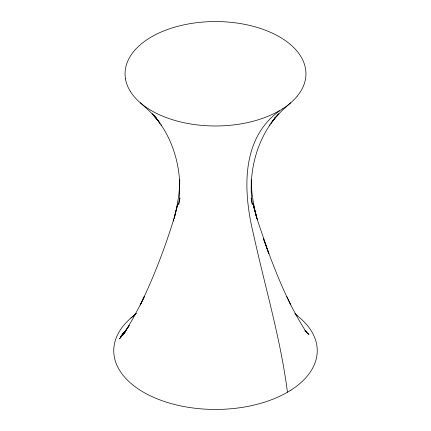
<?xml version="1.0" encoding="UTF-8"?>
<svg xmlns="http://www.w3.org/2000/svg" width="431" height="431" viewBox="0 0 431 431"><rect width="100%" height="100%" fill="white"/><g stroke="black" fill="none" stroke-linecap="round" stroke-linejoin="round"><path stroke-width="0.65" d="M179.77 179.711C179.786 192.835 177.281 205.749 174.199 218.458L177.809 203.933L173.24 221.055L173.618 219.794C164.545 248.924 153.614 277.499 140.253 304.943L144.477 296.221L140.253 304.943M179.657 199.537L179.899 198.265M179.441 200.63L179.91 198.195M179.533 200.167L178.676 204.499L179.662 196.574L179.506 179.506L179.732 183.73C178.913 162.907 172.783 142.198 161.059 124.871L161.657 125.777L155.823 117.722L160.084 123.368L158.861 121.741M140.818 303.763L132.468 319.484L123.487 334.262L129.278 325.55L119.484 338.895L126.003 330.722L120.594 336.67L125.146 331.935M272.139 121.741L270.916 123.368L275.177 117.722L269.343 125.777L269.941 124.871C254.392 147.978 248.477 177.055 252.324 204.499L251.467 200.167M273.89 119.43L272.155 121.574L278.776 113.795L274.251 118.687L281.896 110.756L290.699 102.777M136.142 313.434L133.777 315.713L136.148 313.579M125.437 331.342L122.016 334.488L125.502 331.396M282.515 108.838C240.309 136.277 242.933 191.073 253.471 234.162C264.979 286.809 280.608 338.653 287.45 392.242L283.83 394.23A102.152 58.977 0 0 1 259.004 403.809A101.086 58.363 0 0 1 245.034 406.918A102.152 58.977 0 0 1 220.494 409.38A101.086 58.363 0 0 1 205.528 409.164A102.152 58.977 0 0 1 181.219 406.013A101.086 58.363 0 0 1 167.535 402.511A102.152 58.977 0 0 1 147.17 394.23A101.086 58.363 0 0 1 136.848 387.97A102.152 58.977 0 0 1 123.519 375.821A101.086 58.363 0 0 1 118.132 367.756A102.152 58.977 0 0 1 113.876 353.587A101.086 58.363 0 0 1 114.242 344.945A102.152 58.977 0 0 1 119.699 330.911A101.086 58.363 0 0 1 125.766 323.013A102.152 58.977 0 0 1 135.291 314.565M130.9 318.067L135.959 313.666M287.45 392.242L290.893 390.157M279.455 110.692L276.239 112.459A90.801 52.426 0 0 1 258.131 119.818A89.853 51.876 0 0 1 245.972 122.932A90.801 52.426 0 0 1 224.362 125.733A89.853 51.876 0 0 1 211.061 125.922A90.801 52.426 0 0 1 189.247 123.735A89.853 51.876 0 0 1 176.829 120.971A90.801 52.426 0 0 1 158.123 114.134A89.853 51.876 0 0 1 148.485 108.838A90.801 52.426 0 0 1 135.738 98.381A89.853 51.876 0 0 1 130.34 91.361M294.852 313.579L297.223 315.713M140.301 102.777L149.104 110.756L156.749 118.687L152.224 113.795L158.845 121.574L157.11 119.43M305.078 330.889L308.984 334.488L304.997 330.722L306.506 332.414C287.542 303.359 275.021 270.69 263.287 238.208L268.885 253.821L257.76 221.055L253.245 205.544M155.661 117.679L153.883 115.503L158.845 121.574M290.182 303.763L290.747 304.943L286.809 296.695M257.382 219.794L253.191 203.933L256.801 218.458C253.719 205.749 251.214 192.835 251.23 179.711M251.101 198.265L251.343 199.537M297.207 96.167A90.801 52.426 0 0 1 282.461 108.914M297.261 96.097A89.853 51.876 0 0 0 302.05 88.926A90.801 52.426 0 0 0 305.838 76.33A89.853 51.876 0 0 0 305.509 68.653A90.801 52.426 0 0 0 300.655 56.175A89.853 51.876 0 0 0 295.262 49.156A90.801 52.426 0 0 0 282.515 38.704A89.853 51.876 0 0 0 272.877 33.402A90.801 52.426 0 0 0 254.171 26.566A89.853 51.876 0 0 0 241.753 23.802A90.801 52.426 0 0 0 219.939 21.615A89.853 51.876 0 0 0 206.638 21.803A90.801 52.426 0 0 0 185.028 24.605A89.853 51.876 0 0 0 172.863 27.719A90.801 52.426 0 0 0 154.761 35.078A89.853 51.876 0 0 0 145.586 40.643A90.801 52.426 0 0 0 133.739 51.445A89.853 51.876 0 0 0 128.95 58.611A90.801 52.426 0 0 0 125.162 71.207A89.853 51.876 0 0 0 125.491 78.884M130.291 91.286A90.801 52.426 0 0 1 125.437 78.814M295.709 314.565A102.152 58.977 0 0 1 307.481 325.588A101.086 58.363 0 0 1 312.868 333.653A102.152 58.977 0 0 1 317.124 347.822A101.086 58.363 0 0 1 316.758 356.464A102.152 58.977 0 0 1 311.301 370.493A101.086 58.363 0 0 1 305.234 378.396A102.152 58.977 0 0 1 290.893 390.157"/></g></svg>
